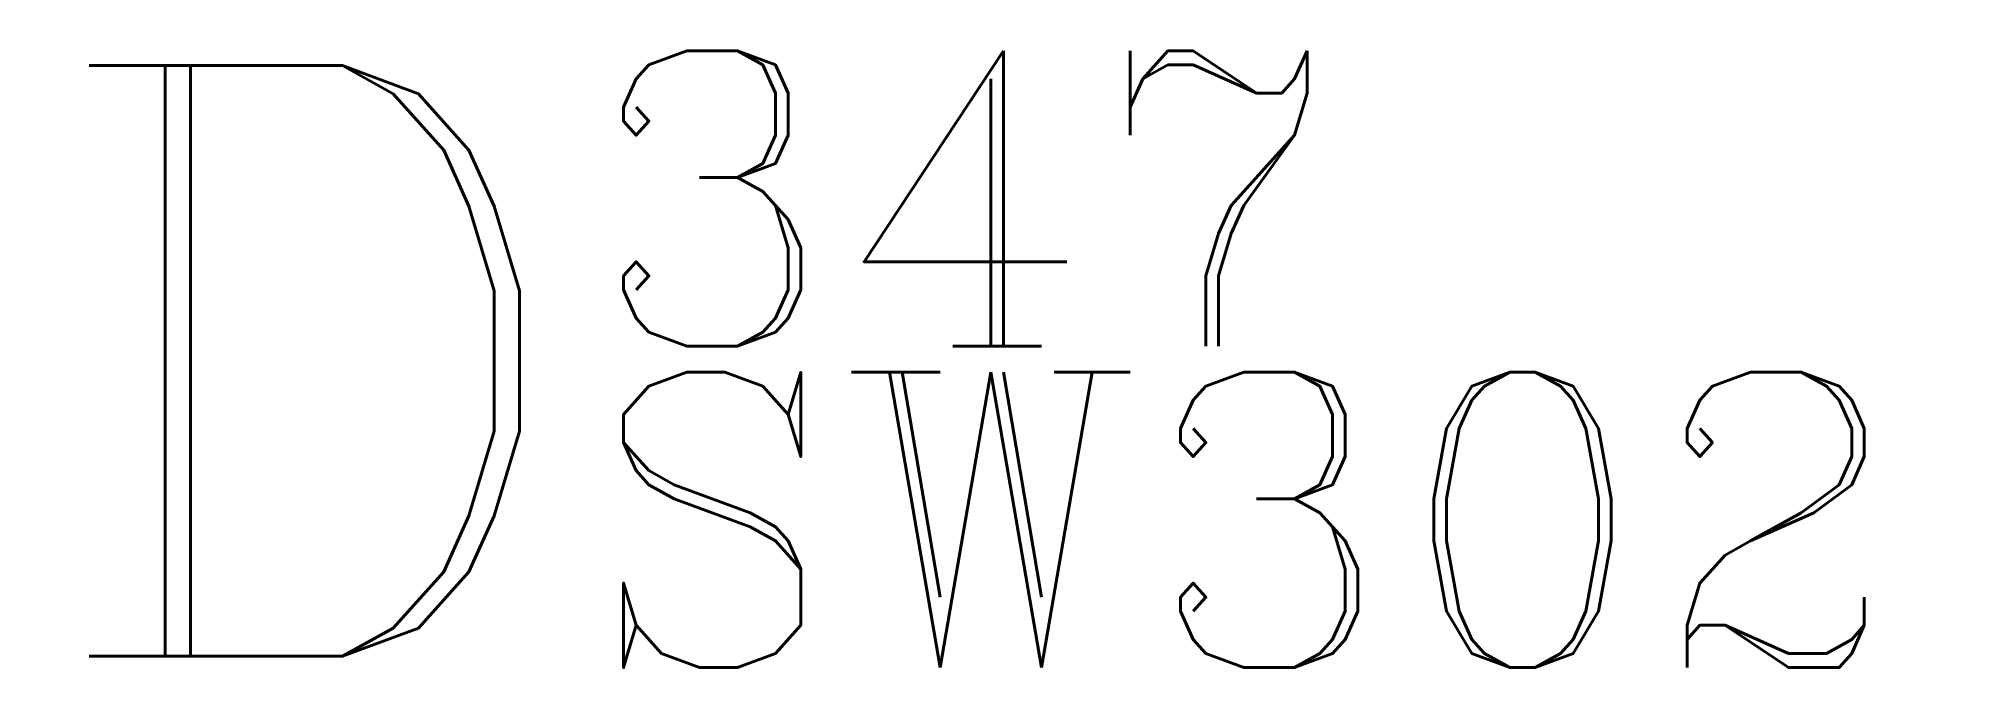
# Model space of a CAD drawing. Header units: inches. Extents: x -14.7 to 51.8, y 7.1 to 29.1.
import ezdxf

# ---------------------------------------------------------------- set-up
doc = ezdxf.new("R2010")
doc.units = ezdxf.units.IN
doc.header["$LTSCALE"] = 48
doc.header["$MEASUREMENT"] = 0
doc.styles.add('FSL12-1', font='complex.shx')

msp = doc.modelspace()

# ---------------------------------------------------------------- wipeouts: each hides what was drawn before it
msp.add_wipeout([(-14.723, 7.139), (51.809, 7.139), (51.809, 29.069), (-14.723, 29.069)])

# ---------------------------------------------------------------- next in the draw order: texts
at = {"linetype": 'Continuous', "attachment_point": 1, "style": 'FSL12-1'}
for s, insert, char_height, width in [('347', (4.166, 28.644), 10.2, 66.9375), ('D', (-14.723, 28.132), 20.4, 91.8), ('SW302', (4.166, 17.545), 10.2, 66.9375)]:
    msp.add_mtext(s, dxfattribs=dict(at, insert=insert, char_height=char_height, width=width))

doc.saveas('drawing.dxf')
